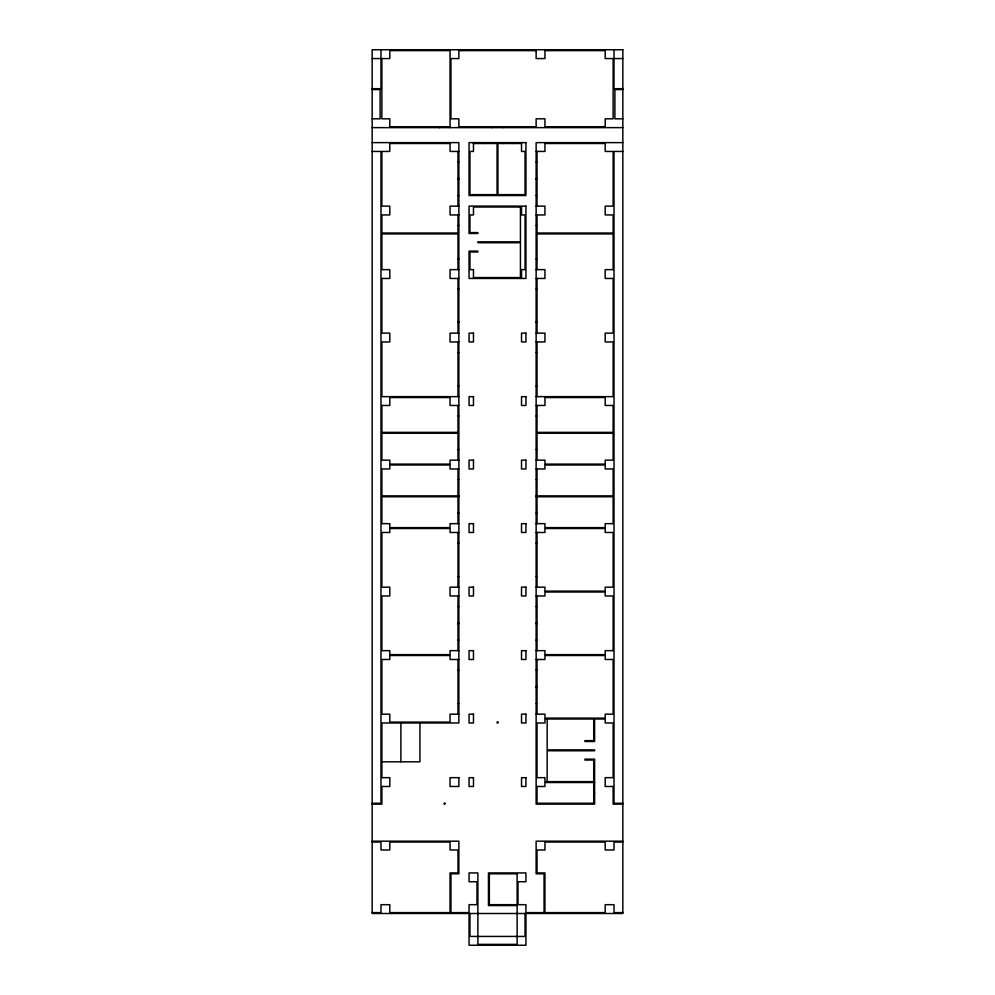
<?xml version="1.0" encoding="UTF-8"?>
<svg xmlns="http://www.w3.org/2000/svg" width="995" height="995" viewBox="0 0 995 995"><rect width="100%" height="100%" fill="white"/><g stroke="black" fill="none" stroke-linecap="round" stroke-linejoin="round"><path stroke-width="1.49" d="M372.167 58.568L380.985 58.568M614.014 58.568L622.833 58.568M372.167 88.692L380.985 88.692L380.985 49.75M622.833 88.692L614.014 88.692L614.014 49.75M372.167 89.575L380.102 89.575L380.102 118.815L372.167 118.815M622.833 89.575L614.898 89.575L614.898 118.815L622.833 118.815M450.051 126.751L389.804 126.751L389.804 118.815L381.869 118.815L381.869 58.568L389.804 58.568L389.804 50.633L450.051 50.633L450.051 127.634M372.167 127.634L622.833 127.634M372.167 142.621L458.869 142.621L458.869 722.979L381.869 722.979L381.869 777.667L389.804 777.667L389.804 786.485L381.869 786.485L381.869 804.134L372.167 804.134M622.833 142.621L536.131 142.621L536.131 804.134L594.612 804.134L594.612 759.148L584.911 759.148L584.911 760.031L593.729 760.031L593.729 781.635L544.949 781.635L544.949 777.667L537.014 777.667L537.014 722.979L544.949 722.979L544.949 719.012L593.729 719.012L593.729 740.628L584.911 740.628L584.911 741.511L594.612 741.511L594.612 719.012L605.196 719.012L605.196 722.979L613.131 722.979L613.131 777.667L605.196 777.667L605.196 786.485L613.131 786.485L613.131 804.134L622.833 804.134M473.471 143.504L497.065 143.504L497.065 194.659L469.938 194.659L469.938 151.439L473.471 151.439L473.471 142.621M372.167 151.439L380.985 151.439L380.985 803.251L372.167 803.251M458.869 151.439L450.051 151.439L450.051 143.504L389.804 143.504L389.804 151.439L381.869 151.439L381.869 206.127L389.804 206.127L389.804 214.945L381.869 214.945L381.869 233.029L457.986 233.029L457.986 214.945M536.131 151.439L544.949 151.439L544.949 143.504L605.196 143.504L605.196 151.439L613.131 151.439L613.131 206.127L605.196 206.127L605.196 214.945L613.131 214.945L613.131 233.029L537.014 233.029L537.014 214.945M622.833 151.439L614.014 151.439L614.014 803.251L622.833 803.251M457.986 162.023L458.869 162.023M536.131 162.023L537.014 162.023M457.986 178.341L458.869 178.341M536.131 178.341L537.014 178.341M457.986 179.224L458.869 179.224M536.131 179.224L537.014 179.224M457.986 195.542L458.869 195.542M536.131 195.542L537.014 195.542M458.869 206.127L450.051 206.127L450.051 214.945L458.869 214.945M536.131 206.127L544.949 206.127L544.949 214.945L536.131 214.945M457.986 225.529L458.869 225.529M536.131 225.529L537.014 225.529M457.986 259.048L458.869 259.048M536.131 259.048L537.014 259.048M458.869 269.633L450.051 269.633L450.051 278.451L458.869 278.451M536.131 269.633L544.949 269.633L544.949 278.451L536.131 278.451M457.986 289.035L458.869 289.035M536.131 289.035L537.014 289.035M457.986 321.671L458.869 321.671M536.131 321.671L537.014 321.671M457.986 322.554L458.869 322.554M536.131 322.554L537.014 322.554M458.869 333.138L450.051 333.138L450.051 341.957L458.869 341.957M536.131 333.138L544.949 333.138L544.949 341.957L536.131 341.957M457.986 352.541L458.869 352.541M536.131 352.541L537.014 352.541M457.986 386.06L458.869 386.06M536.131 386.06L537.014 386.06M458.869 396.644L381.869 396.644L381.869 341.957L389.804 341.957L389.804 333.138L381.869 333.138L381.869 278.451L389.804 278.451L389.804 269.633L381.869 269.633L381.869 233.912L457.986 233.912L457.986 269.633M536.131 396.644L613.131 396.644L613.131 341.957L605.196 341.957L605.196 333.138L613.131 333.138L613.131 278.451L605.196 278.451L605.196 269.633L613.131 269.633L613.131 233.912L537.014 233.912L537.014 269.633M458.869 405.462L450.051 405.462L450.051 397.527L389.804 397.527L389.804 405.462L381.869 405.462L381.869 432.365L457.986 432.365L457.986 405.462M536.131 405.462L544.949 405.462L544.949 397.527L605.196 397.527L605.196 405.462L613.131 405.462L613.131 432.365L537.014 432.365L537.014 405.462M457.986 416.047L458.869 416.047M536.131 416.047L537.014 416.047M457.986 449.566L458.869 449.566M536.131 449.566L537.014 449.566M458.869 460.15L450.051 460.15L450.051 464.118L389.804 464.118L389.804 460.15L381.869 460.15L381.869 433.248L457.986 433.248L457.986 460.15M536.131 460.15L544.949 460.15L544.949 464.118L605.196 464.118L605.196 460.15L613.131 460.15L613.131 433.248L537.014 433.248L537.014 460.15M458.869 468.968L450.051 468.968L450.051 465.001L389.804 465.001L389.804 468.968L381.869 468.968L381.869 495.871L458.869 495.871M536.131 468.968L544.949 468.968L544.949 465.001L605.196 465.001L605.196 468.968L613.131 468.968L613.131 495.871L536.131 495.871M457.986 479.553L458.869 479.553M536.131 479.553L537.014 479.553M458.869 496.754L381.869 496.754L381.869 523.656L389.804 523.656L389.804 527.624L450.051 527.624L450.051 523.656L458.869 523.656M536.131 496.754L613.131 496.754L613.131 523.656L605.196 523.656L605.196 527.624L544.949 527.624L544.949 523.656L536.131 523.656M457.986 513.072L458.869 513.072M536.131 513.072L537.014 513.072M458.869 532.474L450.051 532.474L450.051 528.507L389.804 528.507L389.804 532.474L381.869 532.474L381.869 587.162L389.804 587.162L389.804 595.98L381.869 595.98L381.869 650.655L389.804 650.655L389.804 654.635L450.051 654.635L450.051 650.655L458.869 650.655M536.131 532.474L544.949 532.474L544.949 528.507L605.196 528.507L605.196 532.474L613.131 532.474L613.131 587.162L605.196 587.162L605.196 591.129L544.949 591.129L544.949 587.162L536.131 587.162M457.986 543.059L458.869 543.059M536.131 543.059L537.014 543.059M457.986 576.578L458.869 576.578M536.131 576.578L537.014 576.578M458.869 587.162L450.051 587.162L450.051 595.98L458.869 595.98M536.131 595.98L544.949 595.98L544.949 592.013L605.196 592.013L605.196 595.98L613.131 595.98L613.131 650.655L605.196 650.655L605.196 654.635L544.949 654.635L544.949 650.655L536.131 650.655M457.986 606.564L458.869 606.564M536.131 606.564L537.014 606.564M457.986 622.882L458.869 622.882M536.131 622.882L537.014 622.882M457.986 623.753L458.869 623.753M536.131 623.753L537.014 623.753M457.986 640.071L458.869 640.071M536.131 640.071L537.014 640.071M458.869 659.486L450.051 659.486L450.051 655.506L389.804 655.506L389.804 659.486L381.869 659.486L381.869 714.161L389.804 714.161L389.804 722.109L450.051 722.109L450.051 714.161L458.869 714.161M536.131 659.486L544.949 659.486L544.949 655.506L605.196 655.506L605.196 659.486L613.131 659.486L613.131 714.161L605.196 714.161L605.196 718.129L544.949 718.129L544.949 714.161L536.131 714.161M457.986 670.07L458.869 670.07M536.131 670.07L537.014 670.07M536.131 686.376L537.014 686.376M536.131 687.259L537.014 687.259M457.986 703.577L458.869 703.577M536.131 703.577L537.014 703.577M381.869 761.822L419.927 761.822L419.927 722.979M594.612 782.518L544.949 782.518L544.949 786.485L537.014 786.485L537.014 803.251L593.729 803.251L593.729 782.518M593.729 793.102L594.612 793.102M372.167 841.173L458.869 841.173L458.869 873.809L450.934 873.809L450.934 912.614L469.055 912.614L469.055 904.679L476.991 904.679L476.991 881.744L469.055 881.744L469.055 872.926L477.874 872.926L477.874 944.367L517.126 944.367L517.126 905.562L488.458 905.562L488.458 872.926L525.945 872.926L525.945 881.744L518.009 881.744L518.009 904.679L525.945 904.679L525.945 912.614L544.066 912.614L544.066 873.809L536.131 873.809L536.131 841.173L622.833 841.173M372.167 842.056L380.985 842.056L380.985 849.991L389.804 849.991L389.804 842.056L450.051 842.056L450.051 849.991L457.986 849.991L457.986 872.926L450.051 872.926L450.051 912.614L389.804 912.614L389.804 904.679L380.985 904.679L380.985 912.614L372.167 912.614M622.833 842.056L614.014 842.056L614.014 849.991L605.196 849.991L605.196 842.056L544.949 842.056L544.949 849.991L537.014 849.991L537.014 872.926L544.949 872.926L544.949 912.614L605.196 912.614L605.196 904.679L614.014 904.679L614.014 912.614L622.833 912.614M547.163 719.012L547.163 749.882L594.612 749.882L594.612 750.765L547.163 750.765L547.163 781.635M537.014 151.439L537.014 206.127M537.014 278.451L537.014 333.138M537.014 341.957L537.014 396.644M537.014 468.968L537.014 523.656M537.014 532.474L537.014 587.162M537.014 595.98L537.014 650.655M537.014 659.486L537.014 714.161M520.435 207.01L520.435 241.847L477.874 241.847L477.874 242.73L520.435 242.73L520.435 277.568M512.711 142.621L512.711 143.504M503.893 142.621L503.893 143.504M502.786 126.751L502.786 127.634M492.214 126.751L492.214 127.634M484.055 142.621L484.055 143.504M457.986 151.439L457.986 206.127M457.986 278.451L457.986 333.138M457.986 341.957L457.986 396.644M457.986 468.968L457.986 523.656M457.986 532.474L457.986 587.162M457.986 595.98L457.986 650.655M457.986 659.486L457.986 714.161M439.467 126.751L439.467 127.634M400.898 722.979L400.898 761.822M622.833 49.75L372.167 49.75L372.167 913.497L469.055 913.497L469.055 945.25L525.945 945.25L525.945 913.497L622.833 913.497L622.833 49.75M536.131 50.633L458.869 50.633L458.869 58.568L450.934 58.568L450.934 118.815L458.869 118.815L458.869 126.751L536.131 126.751L536.131 118.815L544.949 118.815L544.949 126.751L605.196 126.751L605.196 118.815L613.131 118.815L613.131 58.568L605.196 58.568L605.196 50.633L544.949 50.633L544.949 58.568L536.131 58.568L536.131 50.633M525.945 142.621L469.055 142.621L469.055 195.542L525.945 195.542L525.945 142.621M521.529 143.504L497.935 143.504L497.935 194.659L525.062 194.659L525.062 151.439L521.529 151.439L521.529 143.504M525.945 206.127L469.055 206.127L469.055 233.477L477.874 233.477L477.874 232.594L469.938 232.594L469.938 214.945L473.471 214.945L473.471 207.01L521.529 207.01L521.529 214.945L525.062 214.945L525.062 269.633L521.529 269.633L521.529 277.568L473.471 277.568L473.471 269.633L469.938 269.633L469.938 251.996L477.874 251.996L477.874 251.113L469.055 251.113L469.055 278.451L525.945 278.451L525.945 206.127M473.471 333.138L469.055 333.138L469.055 341.957L473.471 341.957L473.471 333.138M525.945 333.138L521.529 333.138L521.529 341.957L525.945 341.957L525.945 333.138M473.471 396.644L469.055 396.644L469.055 405.462L473.471 405.462L473.471 396.644M525.945 396.644L521.529 396.644L521.529 405.462L525.945 405.462L525.945 396.644M473.471 460.15L469.055 460.15L469.055 468.968L473.471 468.968L473.471 460.15M525.945 460.15L521.529 460.15L521.529 468.968L525.945 468.968L525.945 460.15M473.471 523.656L469.055 523.656L469.055 532.474L473.471 532.474L473.471 523.656M525.945 523.656L521.529 523.656L521.529 532.474L525.945 532.474L525.945 523.656M473.471 587.162L469.055 587.162L469.055 595.98L473.471 595.98L473.471 587.162M525.945 587.162L521.529 587.162L521.529 595.98L525.945 595.98L525.945 587.162M473.471 650.655L469.055 650.655L469.055 659.486L473.471 659.486L473.471 650.655M525.945 650.655L521.529 650.655L521.529 659.486L525.945 659.486L525.945 650.655M473.471 714.161L469.055 714.161L469.055 722.979L473.471 722.979L473.471 714.161M525.945 714.161L521.529 714.161L521.529 722.979L525.945 722.979L525.945 714.161M497.935 722.109L497.065 722.109L497.065 722.979L497.935 722.979L497.935 722.109M458.869 777.667L450.051 777.667L450.051 786.485L458.869 786.485L458.869 777.667M473.471 777.667L469.055 777.667L469.055 786.485L473.471 786.485L473.471 777.667M525.945 777.667L521.529 777.667L521.529 786.485L525.945 786.485L525.945 777.667M444.927 803.251L444.056 803.251L444.056 804.134L444.927 804.134L444.927 803.251M517.126 873.809L489.341 873.809L489.341 904.679L517.126 904.679L517.126 873.809M525.062 913.497L469.938 913.497L469.938 936.432L525.062 936.432L525.062 913.497"/></g></svg>
